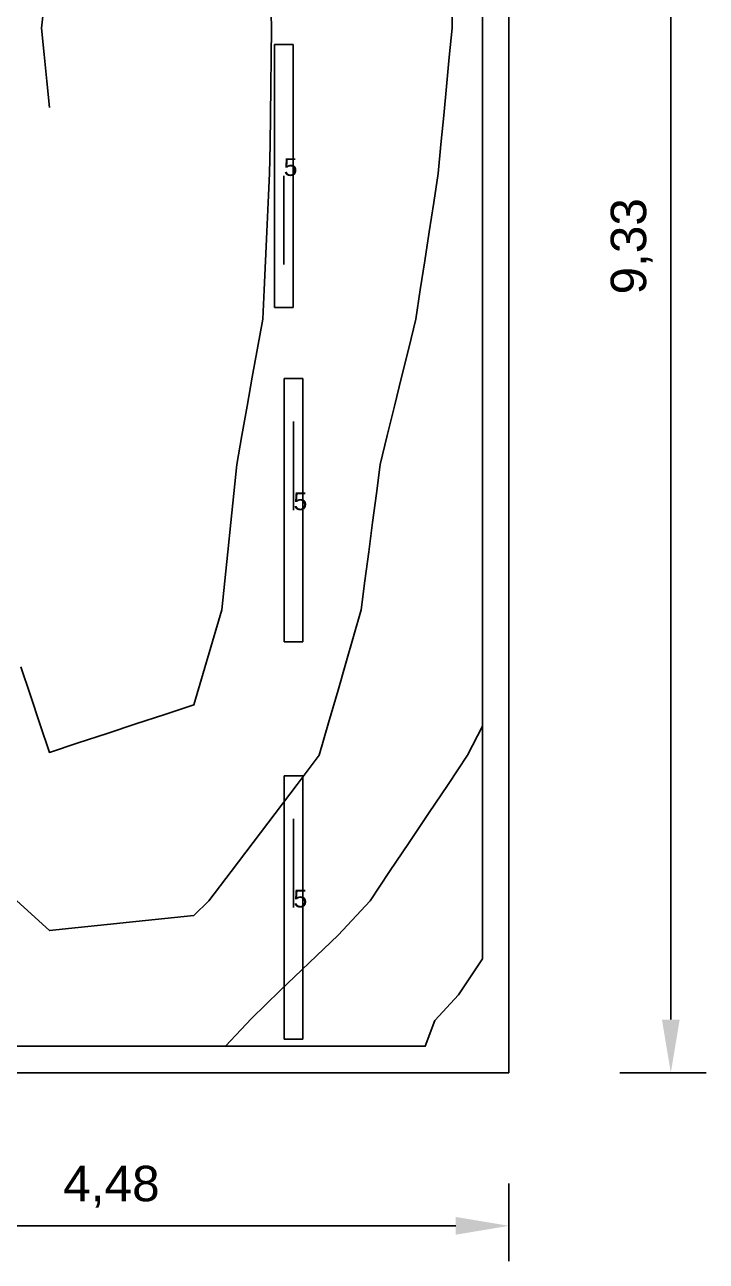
# Model space of a CAD drawing. Header units: millimetres. Extents: x 3.7 to 38, y 4.9 to 16.2.
# Drawn here: x 34.13 to 37.98, y 4.9 to 11.88 of the extents above; entities that cross this region are included whole.
import ezdxf

# ---------------------------------------------------------------- set-up
doc = ezdxf.new("R2010")
doc.units = ezdxf.units.MM
for name, color, linetype in [('DLXISO', 7, 'Continuous'), ('DLXLUM', 2, 'Continuous'), ('DLXLUMEX', 2, 'Continuous'), ('DLXSCENE', 7, 'Continuous'), ('MAPAS', 7, 'Continuous')]:
    doc.layers.add(name, color=color, linetype=linetype)
doc.layers.get('0').off()
doc.styles.get("Standard").update_dxf_attribs({"font": 'arial.ttf'})
doc.dimstyles.new('ISO-25', dxfattribs={"dimtxt": 0.2, "dimasz": 0.3, "dimexe": 0.2, "dimexo": 0.625, "dimgap": 0.1, "dimtad": 1, "dimtoh": 1, "dimtxsty": 'Standard', "dimcen": 2.5, "dimadec": 0, "dimazin": 0, "dimtfac": 1, "dimtmove": 0, "dimatfit": 3, "dimfxl": 1, "dimarcsym": 0})

# ---------------------------------------------------------------- blocks, each defined once
blk = doc.blocks.new('*U12')
for p, q in [((-0.0525, 0.7425), (-0.0525, -0.7425)), ((0.0525, 0.7425), (-0.0525, 0.7425)), ((0.0525, 0.7425), (-0.0525, 0.7425)), ((-0.0525, 0.7425), (-0.0525, 0.7425)), ((-0.0525, 0.7425), (0.0525, 0.7425)), ((-0.0525, 0.7425), (-0.0525, -0.7425)), ((-0.0525, -0.7425), (-0.0525, 0.7425)), ((-0.0525, 0.7425), (-0.0525, 0.7425)), ((-0.0525, 0.7425), (0.0525, 0.7425)), ((-0.0525, -0.7425), (-0.0525, 0.7425)), ((0.0525, -0.7425), (0.0525, 0.7425)), ((0.0525, 0.7425), (0.0525, 0.7425)), ((0.0525, -0.7425), (0.0525, 0.7425)), ((0.0525, 0.7425), (0.0525, 0.7425)), ((0.0525, 0.7425), (0.0525, -0.7425)), ((0.0525, 0.7425), (0.0525, -0.7425)), ((-0.0525, -0.7425), (0.0525, -0.7425)), ((-0.0525, -0.7425), (0.0525, -0.7425)), ((0.0525, -0.7425), (-0.0525, -0.7425)), ((-0.0525, -0.7425), (-0.0525, -0.7425)), ((-0.0525, -0.7425), (-0.0525, -0.7425)), ((0.0525, -0.7425), (-0.0525, -0.7425)), ((0.0525, -0.7425), (0.0525, -0.7425)), ((0.0525, -0.7425), (0.0525, -0.7425))]:
    blk.add_line(p, q)
at = {"color": 1}
blk.add_line((0, 0), (0, -0.5), dxfattribs=at)
at = {"layer": 'DLXLUMEX', "color": 7}
blk.add_text('5', height=0.1, dxfattribs=at).set_placement((0, 0))
blk = doc.blocks.new('*U13')
for p, q in [((0.0525, 0.7425), (-0.0525, 0.7425)), ((-0.0525, 0.7425), (-0.0525, -0.7425)), ((-0.0525, 0.7425), (-0.0525, -0.7425)), ((-0.0525, -0.7425), (-0.0525, 0.7425)), ((-0.0525, 0.7425), (-0.0525, 0.7425)), ((0.0525, 0.7425), (-0.0525, 0.7425)), ((-0.0525, 0.7425), (-0.0525, 0.7425)), ((-0.0525, 0.7425), (0.0525, 0.7425)), ((-0.0525, -0.7425), (-0.0525, 0.7425)), ((-0.0525, 0.7425), (0.0525, 0.7425)), ((0.0525, -0.7425), (0.0525, 0.7425)), ((0.0525, 0.7425), (0.0525, 0.7425)), ((0.0525, -0.7425), (0.0525, 0.7425)), ((0.0525, 0.7425), (0.0525, 0.7425)), ((0.0525, 0.7425), (0.0525, -0.7425)), ((0.0525, 0.7425), (0.0525, -0.7425)), ((-0.0525, -0.7425), (0.0525, -0.7425)), ((-0.0525, -0.7425), (0.0525, -0.7425)), ((0.0525, -0.7425), (-0.0525, -0.7425)), ((-0.0525, -0.7425), (-0.0525, -0.7425)), ((-0.0525, -0.7425), (-0.0525, -0.7425)), ((0.0525, -0.7425), (-0.0525, -0.7425)), ((0.0525, -0.7425), (0.0525, -0.7425)), ((0.0525, -0.7425), (0.0525, -0.7425))]:
    blk.add_line(p, q)
at = {"color": 1}
blk.add_line((0, 0), (0, 0.5), dxfattribs=at)
at = {"layer": 'DLXLUMEX', "color": 7}
blk.add_text('5', height=0.1, dxfattribs=at).set_placement((0, 0))
blk = doc.blocks.new('*U15')
for p, q in [((0.0525, 0.7425), (-0.0525, 0.7425)), ((-0.0525, 0.7425), (-0.0525, -0.7425)), ((-0.0525, 0.7425), (-0.0525, -0.7425)), ((-0.0525, -0.7425), (-0.0525, 0.7425)), ((-0.0525, 0.7425), (-0.0525, 0.7425)), ((0.0525, 0.7425), (-0.0525, 0.7425)), ((-0.0525, 0.7425), (-0.0525, 0.7425)), ((-0.0525, 0.7425), (0.0525, 0.7425)), ((-0.0525, -0.7425), (-0.0525, 0.7425)), ((-0.0525, 0.7425), (0.0525, 0.7425)), ((0.0525, -0.7425), (0.0525, 0.7425)), ((0.0525, 0.7425), (0.0525, 0.7425)), ((0.0525, 0.7425), (0.0525, 0.7425)), ((0.0525, 0.7425), (0.0525, -0.7425)), ((0.0525, -0.7425), (0.0525, 0.7425)), ((0.0525, 0.7425), (0.0525, -0.7425)), ((-0.0525, -0.7425), (0.0525, -0.7425)), ((-0.0525, -0.7425), (0.0525, -0.7425)), ((0.0525, -0.7425), (-0.0525, -0.7425)), ((-0.0525, -0.7425), (-0.0525, -0.7425)), ((-0.0525, -0.7425), (-0.0525, -0.7425)), ((0.0525, -0.7425), (-0.0525, -0.7425)), ((0.0525, -0.7425), (0.0525, -0.7425)), ((0.0525, -0.7425), (0.0525, -0.7425))]:
    blk.add_line(p, q)
at = {"color": 1}
blk.add_line((0, 0), (0, 0.5), dxfattribs=at)
at = {"layer": 'DLXLUMEX', "color": 7}
blk.add_text('5', height=0.1, dxfattribs=at).set_placement((0, 0))
blk = doc.blocks.new('*U17')
for p, q in [((67.0385, 61.7202), (67.0385, 52.3923)), ((67.0385, 52.3923), (67.0385, 61.7202)), ((67.0385, 52.3923), (62.5545, 52.3923)), ((62.5545, 52.3923), (67.0385, 52.3923)), ((67.0385, 52.3923), (67.0385, 52.3923)), ((67.0385, 52.3923), (67.0385, 52.3923))]:
    blk.add_line(p, q)
blk = doc.blocks.new('*U18')
for p, q in [((67.0385, 61.7202), (67.0385, 52.3923)), ((67.0385, 52.3923), (62.5545, 52.3923))]:
    blk.add_line(p, q)
blk = doc.blocks.new('*U19')
for p, q in [((67.0385, 52.3923), (67.0385, 61.7202)), ((62.5545, 52.3923), (67.0385, 52.3923))]:
    blk.add_line(p, q)
blk = doc.blocks.new('*U22')
at = {"color": 1}
blk.add_polyline3d([(64.1528, 52.5423, 0.85), (64.3137, 52.5423, 0.85), (64.4746, 52.5423, 0.85), (64.6356, 52.5423, 0.85), (64.7965, 52.5423, 0.85), (64.9574, 52.5423, 0.85), (65.1183, 52.5423, 0.85), (65.2793, 52.5423, 0.85), (65.4402, 52.5423, 0.85), (65.6011, 52.5423, 0.85), (65.762, 52.5423, 0.85), (65.9229, 52.5423, 0.85), (66.0839, 52.5423, 0.85), (66.2448, 52.5423, 0.85), (66.4057, 52.5423, 0.85), (66.5666, 52.5423, 0.85), (66.6202, 52.6871, 0.85), (66.7544, 52.8319, 0.85), (66.8885, 53.0348, 0.85), (66.8885, 53.1989, 0.85), (66.8885, 53.363, 0.85), (66.8885, 53.5272, 0.85), (66.8885, 53.6913, 0.85), (66.8885, 53.8555, 0.85), (66.8885, 54.0196, 0.85), (66.8885, 54.1838, 0.85), (66.8885, 54.3479, 0.85), (66.8885, 54.512, 0.85), (66.8885, 54.6762, 0.85), (66.8885, 54.8403, 0.85), (66.8885, 55.0045, 0.85), (66.8885, 55.1686, 0.85), (66.8885, 55.3328, 0.85), (66.8885, 55.4969, 0.85), (66.8885, 55.661, 0.85), (66.8885, 55.8252, 0.85), (66.8885, 55.9893, 0.85), (66.8885, 56.1535, 0.85), (66.8885, 56.3176, 0.85), (66.8885, 56.4818, 0.85), (66.8885, 56.6459, 0.85), (66.8885, 56.81, 0.85), (66.8885, 56.9742, 0.85), (66.8885, 57.1383, 0.85), (66.8885, 57.3025, 0.85), (66.8885, 57.4666, 0.85), (66.8885, 57.6308, 0.85), (66.8885, 57.7949, 0.85), (66.8885, 57.959, 0.85), (66.8885, 58.1232, 0.85), (66.8885, 58.2873, 0.85), (66.8885, 58.4515, 0.85)], dxfattribs=at)
at = {"color": 3}
blk.add_polyline3d([(64.1528, 52.5423, 0.85), (64.3137, 52.5423, 0.85), (64.4746, 52.5423, 0.85), (64.6356, 52.5423, 0.85), (64.7965, 52.5423, 0.85), (64.9574, 52.5423, 0.85), (65.1183, 52.5423, 0.85), (65.2793, 52.5423, 0.85), (65.4402, 52.5423, 0.85), (65.586, 52.6991, 0.85), (65.7488, 52.8559, 0.85), (65.9116, 53.0127, 0.85), (66.0745, 53.1695, 0.85), (66.255, 53.363, 0.85), (66.3649, 53.5272, 0.85), (66.4749, 53.6913, 0.85), (66.5849, 53.8555, 0.85), (66.6949, 54.0196, 0.85), (66.8048, 54.1838, 0.85), (66.8885, 54.3479, 0.85), (66.8885, 54.512, 0.85), (66.8885, 54.6762, 0.85), (66.8885, 54.8403, 0.85), (66.8885, 55.0045, 0.85), (66.8885, 55.1686, 0.85), (66.8885, 55.3328, 0.85), (66.8885, 55.4969, 0.85), (66.8885, 55.661, 0.85), (66.8885, 55.8252, 0.85), (66.8885, 55.9893, 0.85), (66.8885, 56.1535, 0.85), (66.8885, 56.3176, 0.85), (66.8885, 56.4818, 0.85), (66.8885, 56.6459, 0.85), (66.8885, 56.81, 0.85), (66.8885, 56.9742, 0.85), (66.8885, 57.1383, 0.85), (66.8885, 57.3025, 0.85), (66.8885, 57.4666, 0.85), (66.8885, 57.6308, 0.85), (66.8885, 57.7949, 0.85), (66.8885, 57.959, 0.85), (66.8885, 58.1232, 0.85), (66.8885, 58.2873, 0.85), (66.8885, 58.4515, 0.85)], dxfattribs=at)
at = {"color": 6}
blk.add_polyline3d([(64.263, 53.363, 0.85), (64.4464, 53.1949, 0.85), (64.6092, 53.2118, 0.85), (64.772, 53.2287, 0.85), (64.9348, 53.2456, 0.85), (65.0976, 53.2626, 0.85), (65.2604, 53.2795, 0.85), (65.3466, 53.363, 0.85), (65.4709, 53.5272, 0.85), (65.5952, 53.6913, 0.85), (65.7195, 53.8555, 0.85), (65.8438, 54.0196, 0.85), (65.9681, 54.1838, 0.85), (66.0213, 54.3678, 0.85), (66.0745, 54.5519, 0.85), (66.1177, 54.7028, 0.85), (66.161, 54.8536, 0.85), (66.2042, 55.0045, 0.85), (66.2258, 55.1686, 0.85), (66.2474, 55.3328, 0.85), (66.2691, 55.4969, 0.85), (66.2907, 55.661, 0.85), (66.3123, 55.8252, 0.85), (66.3524, 55.9893, 0.85), (66.3926, 56.1535, 0.85), (66.4327, 56.3176, 0.85), (66.4729, 56.4818, 0.85), (66.513, 56.6459, 0.85), (66.5383, 56.81, 0.85), (66.5635, 56.9742, 0.85), (66.5888, 57.1383, 0.85), (66.614, 57.3025, 0.85), (66.6393, 57.4666, 0.85), (66.655, 57.6308, 0.85), (66.6707, 57.7949, 0.85), (66.6864, 57.959, 0.85), (66.702, 58.1232, 0.85), (66.7177, 58.2873, 0.85), (66.7173, 58.4515, 0.85)], dxfattribs=at)
at = {"color": 4}
blk.add_polyline3d([(64.2859, 54.6827, 0.85), (64.3394, 54.5218, 0.85), (64.3929, 54.3609, 0.85), (64.4464, 54.2, 0.85), (64.6092, 54.2535, 0.85), (64.772, 54.3071, 0.85), (64.9348, 54.3606, 0.85), (65.0976, 54.4141, 0.85), (65.2604, 54.4677, 0.85), (65.3132, 54.6466, 0.85), (65.366, 54.8255, 0.85), (65.4188, 55.0045, 0.85), (65.4356, 55.1686, 0.85), (65.4525, 55.3328, 0.85), (65.4693, 55.4969, 0.85), (65.4862, 55.661, 0.85), (65.5031, 55.8252, 0.85), (65.5323, 55.9893, 0.85), (65.5616, 56.1535, 0.85), (65.5909, 56.3176, 0.85), (65.6201, 56.4818, 0.85), (65.6494, 56.6459, 0.85), (65.6573, 56.81, 0.85), (65.6652, 56.9742, 0.85), (65.6731, 57.1383, 0.85), (65.6809, 57.3025, 0.85), (65.6888, 57.4666, 0.85), (65.6908, 57.6308, 0.85), (65.6928, 57.7949, 0.85), (65.6948, 57.959, 0.85), (65.6969, 58.1232, 0.85), (65.6989, 58.2873, 0.85), (65.6953, 58.4515, 0.85)], dxfattribs=at)
at = {"color": 9}
blk.add_polyline3d([(64.4464, 57.8393, 0.85), (64.4315, 57.9886, 0.85), (64.4166, 58.138, 0.85), (64.4017, 58.2873, 0.85), (64.4241, 58.4921, 0.85), (64.4464, 58.6968, 0.85), (64.4241, 58.4921, 0.85), (64.4017, 58.2873, 0.85), (64.4166, 58.138, 0.85), (64.4315, 57.9886, 0.85), (64.4464, 57.8393, 0.85)], dxfattribs=at)
blk = doc.blocks.new('*D123')
at = {"layer": 'Defpoints', "color": 0, "transparency": 16777216}
for p in [(36.8657, 15.291), (37.7786, 15.291), (36.8657, 5.9632)]:
    blk.add_point(p, dxfattribs=at)
at = {"layer": 'MAPAS', "color": 0, "lineweight": -2, "transparency": 16777216}
for p, q in [((37.4907, 15.291), (37.9786, 15.291)), ((37.7786, 6.2632), (37.7786, 14.991)), ((37.4907, 5.9632), (37.9786, 5.9632))]:
    blk.add_line(p, q, dxfattribs=at)
at = {"layer": 'MAPAS', "color": 0, "transparency": 16777216}
for points in [[(37.7286, 14.991), (37.8286, 14.991), (37.7786, 15.291)], [(37.7286, 6.2632), (37.8286, 6.2632), (37.7786, 5.9632)]]:
    blk.add_solid(points, dxfattribs=at)
at = {"layer": 'MAPAS', "color": 0, "transparency": 16777216, "insert": (37.5584, 10.6271), "char_height": 0.2, "attachment_point": 5, "rotation": 90}
blk.add_mtext('9,33', dxfattribs=at)
blk = doc.blocks.new('*D127')
at = {"layer": 'Defpoints', "color": 0, "transparency": 16777216}
for p in [(32.3817, 5.9632), (36.8657, 5.9632), (36.8657, 5.0993)]:
    blk.add_point(p, dxfattribs=at)
at = {"layer": 'MAPAS', "color": 0, "lineweight": -2, "transparency": 16777216}
for p, q in [((32.3817, 5.3382), (32.3817, 4.8993)), ((36.8657, 5.3382), (36.8657, 4.8993)), ((32.6817, 5.0993), (36.5657, 5.0993))]:
    blk.add_line(p, q, dxfattribs=at)
at = {"layer": 'MAPAS', "color": 0, "transparency": 16777216}
for points in [[(32.6817, 5.1493), (32.6817, 5.0493), (32.3817, 5.0993)], [(36.5657, 5.1493), (36.5657, 5.0493), (36.8657, 5.0993)]]:
    blk.add_solid(points, dxfattribs=at)
at = {"layer": 'MAPAS', "color": 0, "transparency": 16777216, "insert": (34.6237, 5.3195), "char_height": 0.2, "attachment_point": 5}
blk.add_mtext('4,48', dxfattribs=at)

msp = doc.modelspace()

# ---------------------------------------------------------------- block references
at = {"layer": 'DLXISO'}
msp.add_blockref('*U22', (-30.1728, -46.4291), dxfattribs=at)
at = {"layer": 'DLXLUM'}
for name, p in [('*U12', (35.5952, 11.0242)), ('*U15', (35.6505, 9.1381)), ('*U13', (35.6505, 6.896))]:
    msp.add_blockref(name, p, dxfattribs=at)
at = {"layer": 'DLXSCENE'}
for name in ['*U17', '*U18', '*U19']:
    msp.add_blockref(name, (-30.1728, -46.4291), dxfattribs=at)

# ---------------------------------------------------------------- dimensions: what is measured, and where the dimension line sits
at = {"layer": 'MAPAS'}
dim = msp.add_linear_dim(base=(37.7786, 15.291), p1=(36.8657, 5.9632), p2=(36.8657, 15.291), angle=90, dimstyle='ISO-25', dxfattribs=at)
dim.commit()
dim.dimension.update_dxf_attribs({"geometry": '*D123', "text_midpoint": (37.5584, 10.6271)})
dim = msp.add_linear_dim(base=(36.8657, 5.0993), p1=(32.3817, 5.9632), p2=(36.8657, 5.9632), dimstyle='ISO-25', dxfattribs=at)
dim.commit()
dim.dimension.update_dxf_attribs({"geometry": '*D127', "text_midpoint": (34.6237, 5.3195)})

doc.saveas('drawing.dxf')
